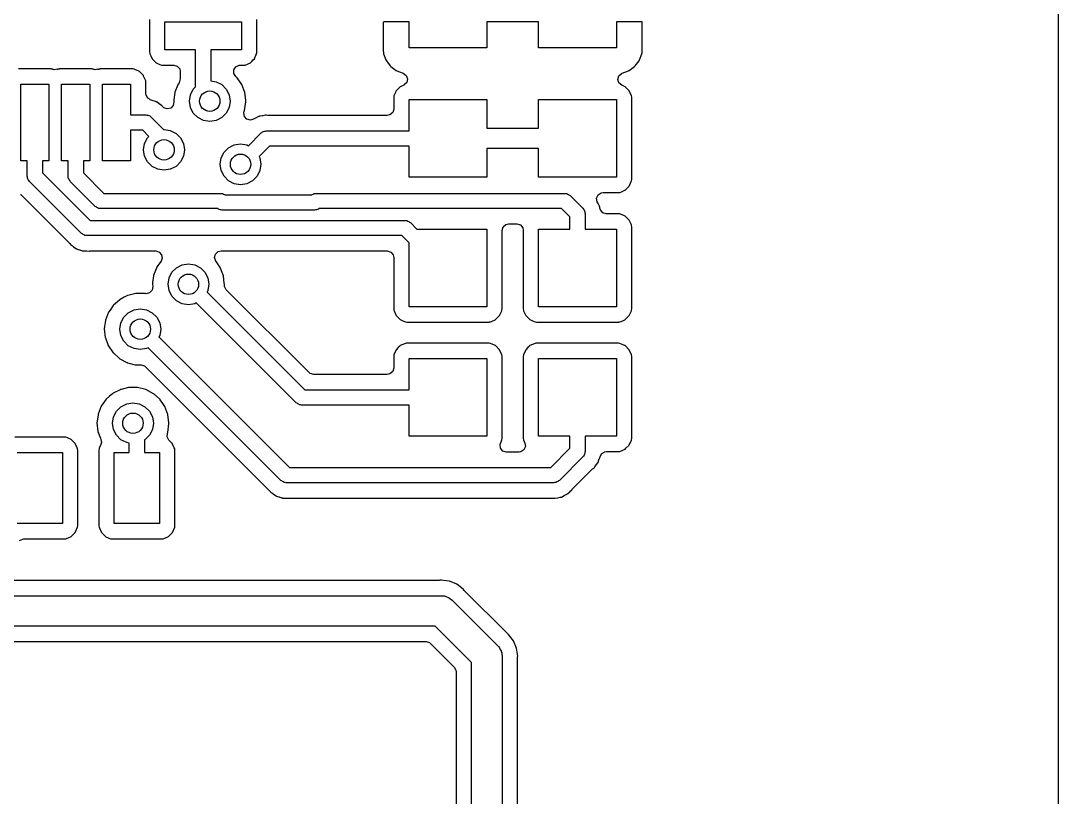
# Model space of a CAD drawing. Extents: x 1.61 to 3.5, y 0.06 to 3.74.
# Drawn here: x 2.7 to 3.501, y 2.011 to 2.611 of the extents above; entities that cross this region are included whole.
import ezdxf

# ---------------------------------------------------------------- set-up
doc = ezdxf.new("R2010")
doc.units = 0
doc.header["$MEASUREMENT"] = 0
doc.layers.add('BLACK', color=7, linetype='CONTINUOUS')

msp = doc.modelspace()

# ---------------------------------------------------------------- linework, layer by layer
at = {"layer": 'BLACK', "linetype": 'CONTINUOUS'}
for p, q in [((3.50096, 2.63702), (3.50096, 0.138572)), ((2.79985, 2.61176), (2.79985, 2.58659)), ((2.81168, 2.58835), (2.81168, 2.61)), ((2.81168, 2.61), (2.87074, 2.61)), ((2.87074, 2.61), (2.87074, 2.58835)), ((2.88257, 2.58659), (2.88257, 2.61176)), ((2.98071, 2.61), (2.98011, 2.60982)), ((3, 2.61), (2.98071, 2.61)), ((3, 2.59), (3, 2.61)), ((3.1, 2.61), (3.06, 2.61)), ((3.06, 2.61), (3.06, 2.59)), ((3.1, 2.59), (3.1, 2.61)), ((3.17947, 2.61), (3.16, 2.61)), ((3.16, 2.61), (3.16, 2.59)), ((3.17977, 2.60993), (3.17947, 2.61)), ((3.17982, 2.60989), (3.17977, 2.60993)), ((3.18, 2.60929), (3.17982, 2.60989)), ((2.98007, 2.60977), (2.98, 2.60947)), ((2.98, 2.60947), (2.98, 2.58824)), ((2.98011, 2.60982), (2.98007, 2.60977)), ((3.18, 2.58824), (3.18, 2.60929)), ((2.79985, 2.58659), (2.79997, 2.58556)), ((2.8353, 2.58835), (2.81168, 2.58835)), ((2.8353, 2.55981), (2.8353, 2.58835)), ((2.87074, 2.58835), (2.84711, 2.58835)), ((2.84711, 2.58835), (2.84711, 2.56439)), ((2.88245, 2.58558), (2.88257, 2.58659)), ((2.98, 2.58824), (2.98001, 2.58797)), ((2.98001, 2.58797), (2.98023, 2.58597)), ((2.98023, 2.58597), (2.98037, 2.58537)), ((3.06, 2.59), (3, 2.59)), ((3.16, 2.59), (3.1, 2.59)), ((3.17963, 2.58537), (3.17977, 2.58597)), ((3.17977, 2.58597), (3.17999, 2.58797)), ((3.17999, 2.58797), (3.18, 2.58824)), ((2.79997, 2.58556), (2.80012, 2.58522)), ((2.80012, 2.58522), (2.80012, 2.58522)), ((2.80012, 2.58522), (2.80073, 2.58386)), ((2.80073, 2.58386), (2.80176, 2.58153)), ((2.80176, 2.58153), (2.80209, 2.58121)), ((2.80209, 2.58121), (2.80209, 2.58121)), ((2.80209, 2.58121), (2.80267, 2.58063)), ((2.80267, 2.58063), (2.80488, 2.57842)), ((2.80488, 2.57842), (2.8053, 2.57823)), ((2.8053, 2.57823), (2.8053, 2.57823)), ((2.8053, 2.57823), (2.80764, 2.5772)), ((2.87353, 2.57664), (2.87755, 2.57843)), ((2.87755, 2.57843), (2.87836, 2.57924)), ((2.87836, 2.57924), (2.87971, 2.58059)), ((2.87971, 2.58059), (2.88067, 2.58155)), ((2.88067, 2.58155), (2.88096, 2.58222)), ((2.88096, 2.58222), (2.88189, 2.58431)), ((2.88189, 2.58431), (2.88245, 2.58558)), ((2.98037, 2.58537), (2.98215, 2.58063)), ((2.98215, 2.58063), (2.98249, 2.58001)), ((2.98249, 2.58001), (2.9855, 2.576)), ((3.1745, 2.576), (3.17751, 2.58001)), ((3.17751, 2.58001), (3.17785, 2.58063)), ((3.17785, 2.58063), (3.17963, 2.58537)), ((2.72387, 2.57361), (2.6987, 2.57361)), ((2.72446, 2.57354), (2.72387, 2.57361)), ((2.72451, 2.57353), (2.72446, 2.57354)), ((2.72488, 2.57349), (2.72451, 2.57353)), ((2.72522, 2.57334), (2.72488, 2.57349)), ((2.72558, 2.57324), (2.72522, 2.57334)), ((2.72559, 2.57326), (2.72558, 2.57324)), ((2.72627, 2.57306), (2.72559, 2.57326)), ((2.72844, 2.57335), (2.72627, 2.57306)), ((2.72847, 2.57323), (2.72844, 2.57335)), ((2.72883, 2.57333), (2.72847, 2.57323)), ((2.72917, 2.57348), (2.72883, 2.57333)), ((2.72954, 2.57353), (2.72917, 2.57348)), ((2.73005, 2.57359), (2.72954, 2.57353)), ((2.72954, 2.57353), (2.72954, 2.57353)), ((2.7302, 2.57361), (2.73005, 2.57359)), ((2.73005, 2.57359), (2.73005, 2.57359)), ((2.75537, 2.57361), (2.7302, 2.57361)), ((2.75596, 2.57354), (2.75537, 2.57361)), ((2.75601, 2.57353), (2.75596, 2.57354)), ((2.75638, 2.57349), (2.75601, 2.57353)), ((2.75672, 2.57334), (2.75638, 2.57349)), ((2.75708, 2.57324), (2.75672, 2.57334)), ((2.75709, 2.57326), (2.75708, 2.57324)), ((2.75777, 2.57306), (2.75709, 2.57326)), ((2.75993, 2.57335), (2.75777, 2.57306)), ((2.75996, 2.57323), (2.75993, 2.57335)), ((2.76032, 2.57333), (2.75996, 2.57323)), ((2.76066, 2.57348), (2.76032, 2.57333)), ((2.76103, 2.57353), (2.76066, 2.57348)), ((2.76155, 2.57359), (2.76103, 2.57353)), ((2.76103, 2.57353), (2.76103, 2.57353)), ((2.7617, 2.57361), (2.76155, 2.57359)), ((2.76155, 2.57359), (2.76155, 2.57359)), ((2.78686, 2.57361), (2.7617, 2.57361)), ((2.78788, 2.57349), (2.78686, 2.57361)), ((2.78838, 2.57327), (2.78788, 2.57349)), ((2.79149, 2.57189), (2.78838, 2.57327)), ((2.79191, 2.57171), (2.79149, 2.57189)), ((2.79149, 2.57189), (2.79149, 2.57189)), ((2.79503, 2.56859), (2.79191, 2.57171)), ((2.80764, 2.5772), (2.80891, 2.57664)), ((2.80891, 2.57664), (2.80992, 2.57652)), ((2.80992, 2.57652), (2.81851, 2.57652)), ((2.81851, 2.57652), (2.82119, 2.57573)), ((2.82119, 2.57573), (2.82302, 2.57362)), ((2.82302, 2.57362), (2.82347, 2.57156)), ((2.82347, 2.57156), (2.82347, 2.56588)), ((2.86483, 2.57023), (2.86486, 2.57302)), ((2.86631, 2.56786), (2.86483, 2.57023)), ((2.86486, 2.57302), (2.86641, 2.57535)), ((2.86641, 2.57535), (2.86897, 2.57648)), ((2.86897, 2.57648), (2.8696, 2.57652)), ((2.8696, 2.57652), (2.87249, 2.57652)), ((2.87249, 2.57652), (2.87264, 2.57654)), ((2.87264, 2.57654), (2.87293, 2.57657)), ((2.87264, 2.57654), (2.87264, 2.57654)), ((2.87293, 2.57657), (2.87353, 2.57664)), ((2.9855, 2.576), (2.986, 2.5755)), ((2.986, 2.5755), (2.99001, 2.57249)), ((2.99001, 2.57249), (2.99063, 2.57215)), ((2.99063, 2.57215), (2.9956, 2.57029)), ((2.9956, 2.57029), (2.99783, 2.56861)), ((3.16194, 2.56828), (3.16403, 2.57013)), ((3.16403, 2.57013), (3.1644, 2.57029)), ((3.1644, 2.57029), (3.16937, 2.57215)), ((3.16937, 2.57215), (3.16999, 2.57249)), ((3.16999, 2.57249), (3.174, 2.5755)), ((3.174, 2.5755), (3.1745, 2.576)), ((2.79521, 2.56817), (2.79503, 2.56859)), ((2.79636, 2.56558), (2.79521, 2.56817)), ((2.79681, 2.56456), (2.79636, 2.56558)), ((2.79694, 2.56353), (2.79681, 2.56456)), ((2.79694, 2.55455), (2.79694, 2.56353)), ((2.82178, 2.5619), (2.82167, 2.56162)), ((2.82257, 2.56303), (2.82178, 2.5619)), ((2.82347, 2.56588), (2.82257, 2.56303)), ((2.84711, 2.56439), (2.85113, 2.56375)), ((2.85113, 2.56375), (2.85552, 2.56151)), ((2.8671, 2.56714), (2.86631, 2.56786)), ((2.86727, 2.5669), (2.8671, 2.56714)), ((2.86797, 2.56588), (2.86727, 2.5669)), ((2.86727, 2.5669), (2.86727, 2.5669)), ((2.87088, 2.56164), (2.86797, 2.56588)), ((2.9982, 2.56326), (2.99622, 2.56129)), ((2.99783, 2.56861), (2.9988, 2.56599)), ((2.9988, 2.56599), (2.9982, 2.56326)), ((3.16118, 2.56558), (3.16194, 2.56828)), ((3.162, 2.56291), (3.16118, 2.56558)), ((3.16414, 2.56111), (3.162, 2.56291)), ((2.70046, 2.50272), (2.70046, 2.56178)), ((2.70046, 2.56178), (2.72211, 2.56178)), ((2.72211, 2.56178), (2.72211, 2.50272)), ((2.73196, 2.50272), (2.73196, 2.56178)), ((2.73196, 2.56178), (2.75361, 2.56178)), ((2.75361, 2.56178), (2.75361, 2.50272)), ((2.76345, 2.50272), (2.76345, 2.56178)), ((2.76345, 2.56178), (2.78511, 2.56178)), ((2.78511, 2.56178), (2.78511, 2.53815)), ((2.79708, 2.55338), (2.79694, 2.55455)), ((2.81932, 2.55538), (2.81859, 2.54988)), ((2.81935, 2.55568), (2.81932, 2.55538)), ((2.81932, 2.55538), (2.81932, 2.55538)), ((2.82154, 2.56129), (2.81935, 2.55568)), ((2.82167, 2.56162), (2.82154, 2.56129)), ((2.82167, 2.56162), (2.82167, 2.56162)), ((2.83129, 2.55364), (2.83352, 2.55803)), ((2.83352, 2.55803), (2.8353, 2.55981)), ((2.85552, 2.56151), (2.859, 2.55803)), ((2.859, 2.55803), (2.86124, 2.55364)), ((2.87324, 2.5554), (2.87088, 2.56164)), ((2.8737, 2.55161), (2.87324, 2.5554)), ((2.98945, 2.5554), (2.98829, 2.55277)), ((2.98988, 2.55638), (2.98945, 2.5554)), ((2.99007, 2.5568), (2.98988, 2.55638)), ((2.98988, 2.55638), (2.98988, 2.55638)), ((2.99318, 2.55992), (2.99007, 2.5568)), ((2.99587, 2.56111), (2.99318, 2.55992)), ((2.99622, 2.56129), (2.99587, 2.56111)), ((3.16638, 2.56012), (3.16414, 2.56111)), ((3.1668, 2.55993), (3.16638, 2.56012)), ((3.16638, 2.56012), (3.16638, 2.56012)), ((3.16992, 2.55682), (3.1668, 2.55993)), ((3.17171, 2.55279), (3.16992, 2.55682)), ((2.79848, 2.55096), (2.79708, 2.55338)), ((2.80033, 2.55001), (2.79848, 2.55096)), ((2.80028, 2.54987), (2.80033, 2.55001)), ((2.80246, 2.5491), (2.80028, 2.54987)), ((2.80261, 2.54905), (2.80246, 2.5491)), ((2.80349, 2.54877), (2.80261, 2.54905)), ((2.80445, 2.54847), (2.80349, 2.54877)), ((2.80481, 2.54836), (2.80445, 2.54847)), ((2.80445, 2.54847), (2.80445, 2.54847)), ((2.80504, 2.54819), (2.80481, 2.54836)), ((2.80531, 2.5481), (2.80504, 2.54819)), ((2.80561, 2.54788), (2.80531, 2.5481)), ((2.80717, 2.54673), (2.80561, 2.54788)), ((2.80561, 2.54788), (2.80561, 2.54788)), ((2.8073, 2.54664), (2.80717, 2.54673)), ((2.80889, 2.54553), (2.8073, 2.54664)), ((2.81857, 2.54824), (2.81809, 2.54549)), ((2.81859, 2.54988), (2.81848, 2.54906)), ((2.81848, 2.54906), (2.81857, 2.54824)), ((2.83052, 2.54877), (2.83129, 2.55364)), ((2.83129, 2.54391), (2.83052, 2.54877)), ((2.86124, 2.55364), (2.86201, 2.54877)), ((2.86201, 2.54877), (2.86124, 2.54391)), ((2.8731, 2.54158), (2.87404, 2.54819)), ((2.87397, 2.54936), (2.8737, 2.55161)), ((2.87404, 2.54877), (2.87397, 2.54936)), ((2.87404, 2.54819), (2.87404, 2.54877)), ((2.98829, 2.55277), (2.98817, 2.55176)), ((2.98817, 2.55176), (2.98817, 2.5427)), ((3, 2.52591), (3, 2.55)), ((3, 2.55), (3.06, 2.55)), ((3.06, 2.55), (3.06, 2.52787)), ((3.1, 2.52787), (3.1, 2.55)), ((3.1, 2.55), (3.16, 2.55)), ((3.16, 2.55), (3.16, 2.49)), ((3.17183, 2.55176), (3.17171, 2.55279)), ((3.17183, 2.48824), (3.17183, 2.55176)), ((2.78511, 2.53815), (2.79692, 2.53815)), ((2.79692, 2.53815), (2.79767, 2.53795)), ((2.79767, 2.53795), (2.79845, 2.53795)), ((2.79845, 2.53795), (2.79912, 2.53756)), ((2.8092, 2.54532), (2.80889, 2.54553)), ((2.80889, 2.54553), (2.80889, 2.54553)), ((2.80943, 2.54503), (2.8092, 2.54532)), ((2.80975, 2.54462), (2.80943, 2.54503)), ((2.80943, 2.54503), (2.80943, 2.54503)), ((2.81083, 2.54361), (2.80975, 2.54462)), ((2.81348, 2.54274), (2.81083, 2.54361)), ((2.81619, 2.54343), (2.81348, 2.54274)), ((2.81809, 2.54549), (2.81619, 2.54343)), ((2.83352, 2.53952), (2.83129, 2.54391)), ((2.83701, 2.53603), (2.83352, 2.53952)), ((2.859, 2.53952), (2.85552, 2.53603)), ((2.86124, 2.54391), (2.859, 2.53952)), ((2.87251, 2.53966), (2.87284, 2.54093)), ((2.87298, 2.53691), (2.87251, 2.53966)), ((2.87284, 2.54093), (2.87299, 2.5413)), ((2.87299, 2.5413), (2.8731, 2.54158)), ((2.87299, 2.5413), (2.87299, 2.5413)), ((2.88907, 2.53786), (2.88716, 2.53751)), ((2.88944, 2.53793), (2.88907, 2.53786)), ((2.88907, 2.53786), (2.88907, 2.53786)), ((2.8898, 2.53788), (2.88944, 2.53793)), ((2.89076, 2.53777), (2.8898, 2.53788)), ((2.98527, 2.53818), (2.98321, 2.53774)), ((2.98738, 2.54001), (2.98527, 2.53818)), ((2.98817, 2.5427), (2.98738, 2.54001)), ((2.79912, 2.53756), (2.79987, 2.53736)), ((2.79987, 2.53736), (2.80042, 2.53681)), ((2.80042, 2.53681), (2.80109, 2.53642)), ((2.80109, 2.53642), (2.81066, 2.52686)), ((2.8414, 2.5338), (2.83701, 2.53603)), ((2.84626, 2.53302), (2.8414, 2.5338)), ((2.85113, 2.5338), (2.84626, 2.53302)), ((2.85552, 2.53603), (2.85113, 2.5338)), ((2.87487, 2.53484), (2.87298, 2.53691)), ((2.87757, 2.53412), (2.87487, 2.53484)), ((2.8799, 2.53487), (2.87757, 2.53412)), ((2.87992, 2.53483), (2.8799, 2.53487)), ((2.88107, 2.53539), (2.87992, 2.53483)), ((2.882, 2.53584), (2.88107, 2.53539)), ((2.88214, 2.5359), (2.882, 2.53584)), ((2.88386, 2.5368), (2.88214, 2.5359)), ((2.88419, 2.53697), (2.88386, 2.5368)), ((2.88447, 2.53702), (2.88419, 2.53697)), ((2.88473, 2.53714), (2.88447, 2.53702)), ((2.88509, 2.5372), (2.88473, 2.53714)), ((2.88701, 2.53749), (2.88509, 2.5372)), ((2.88509, 2.5372), (2.88509, 2.5372)), ((2.88716, 2.53751), (2.88701, 2.53749)), ((2.89135, 2.53774), (2.89076, 2.53777)), ((2.98321, 2.53774), (2.89135, 2.53774)), ((2.79447, 2.52634), (2.78511, 2.52634)), ((2.78511, 2.52634), (2.78511, 2.50272)), ((2.7993, 2.52151), (2.79447, 2.52634)), ((2.81066, 2.52686), (2.81094, 2.5269)), ((2.81094, 2.5269), (2.81581, 2.52613)), ((2.81581, 2.52613), (2.8202, 2.5239)), ((2.8202, 2.5239), (2.82368, 2.52041)), ((2.87603, 2.51438), (2.88582, 2.52418)), ((2.88582, 2.52418), (2.8865, 2.52456)), ((2.8865, 2.52456), (2.88705, 2.52511)), ((2.88705, 2.52511), (2.8878, 2.52532)), ((2.8878, 2.52532), (2.88847, 2.5257)), ((2.88847, 2.5257), (2.88925, 2.5257)), ((2.88925, 2.5257), (2.89, 2.52591)), ((2.89, 2.52591), (3, 2.52591)), ((3.06, 2.52787), (3.1, 2.52787)), ((2.7952, 2.51116), (2.79597, 2.51602)), ((2.79597, 2.51602), (2.7982, 2.52041)), ((2.7982, 2.52041), (2.7993, 2.52151)), ((2.82368, 2.52041), (2.82592, 2.51602)), ((2.82592, 2.51602), (2.82669, 2.51116)), ((2.86074, 2.51274), (2.86513, 2.51498)), ((2.86513, 2.51498), (2.87, 2.51575)), ((2.87, 2.51575), (2.87487, 2.51498)), ((2.87487, 2.51498), (2.87603, 2.51438)), ((2.89245, 2.51409), (2.88438, 2.50603)), ((3, 2.51409), (2.89245, 2.51409)), ((3, 2.49), (3, 2.51409)), ((2.79597, 2.50629), (2.7952, 2.51116)), ((2.7982, 2.5019), (2.79597, 2.50629)), ((2.82592, 2.50629), (2.82368, 2.5019)), ((2.82669, 2.51116), (2.82592, 2.50629)), ((2.85502, 2.50487), (2.85726, 2.50926)), ((2.85726, 2.50926), (2.86074, 2.51274)), ((2.88438, 2.50603), (2.88498, 2.50487)), ((3.1, 2.51213), (3.06, 2.51213)), ((3.06, 2.51213), (3.06, 2.49)), ((3.1, 2.49), (3.1, 2.51213)), ((2.70538, 2.50272), (2.70046, 2.50272)), ((2.70538, 2.49091), (2.70538, 2.50272)), ((2.72211, 2.50272), (2.71719, 2.50272)), ((2.71719, 2.50272), (2.71719, 2.49336)), ((2.73688, 2.50272), (2.73196, 2.50272)), ((2.73688, 2.49091), (2.73688, 2.50272)), ((2.75361, 2.50272), (2.74869, 2.50272)), ((2.74869, 2.50272), (2.74869, 2.49336)), ((2.78511, 2.50272), (2.76345, 2.50272)), ((2.80169, 2.49841), (2.7982, 2.5019)), ((2.80608, 2.49618), (2.80169, 2.49841)), ((2.8202, 2.49841), (2.81581, 2.49618)), ((2.82368, 2.5019), (2.8202, 2.49841)), ((2.85425, 2.5), (2.85502, 2.50487)), ((2.85502, 2.49513), (2.85425, 2.5)), ((2.88498, 2.50487), (2.88575, 2.5)), ((2.88575, 2.5), (2.88498, 2.49513)), ((2.70558, 2.49016), (2.70538, 2.49091)), ((2.70558, 2.48938), (2.70558, 2.49016)), ((2.71719, 2.49336), (2.75386, 2.45669)), ((2.73708, 2.49016), (2.73688, 2.49091)), ((2.73708, 2.48938), (2.73708, 2.49016)), ((2.74869, 2.49336), (2.76448, 2.47757)), ((2.81094, 2.49541), (2.80608, 2.49618)), ((2.81581, 2.49618), (2.81094, 2.49541)), ((2.85726, 2.49074), (2.85502, 2.49513)), ((2.86074, 2.48726), (2.85726, 2.49074)), ((2.88274, 2.49074), (2.87926, 2.48726)), ((2.88498, 2.49513), (2.88274, 2.49074)), ((3.06, 2.49), (3, 2.49)), ((3.16, 2.49), (3.1, 2.49)), ((2.70597, 2.48871), (2.70558, 2.48938)), ((2.70617, 2.48796), (2.70597, 2.48871)), ((2.70672, 2.48741), (2.70617, 2.48796)), ((2.70711, 2.48673), (2.70672, 2.48741)), ((2.74723, 2.44661), (2.70711, 2.48673)), ((2.73747, 2.48871), (2.73708, 2.48938)), ((2.73767, 2.48796), (2.73747, 2.48871)), ((2.73822, 2.48741), (2.73767, 2.48796)), ((2.73861, 2.48673), (2.73822, 2.48741)), ((2.75785, 2.46749), (2.73861, 2.48673)), ((2.86513, 2.48502), (2.86074, 2.48726)), ((2.87, 2.48425), (2.86513, 2.48502)), ((2.87487, 2.48502), (2.87, 2.48425)), ((2.87926, 2.48726), (2.87487, 2.48502)), ((3.16682, 2.48008), (3.16993, 2.4832)), ((3.16993, 2.4832), (3.1709, 2.48539)), ((3.1709, 2.48539), (3.17146, 2.48667)), ((3.17146, 2.48667), (3.17171, 2.48723)), ((3.17171, 2.48723), (3.17183, 2.48824)), ((2.70032, 2.47677), (2.70057, 2.47655)), ((2.70057, 2.47655), (2.73792, 2.4392)), ((2.76448, 2.47757), (2.85464, 2.47757)), ((2.85464, 2.47757), (2.85539, 2.47737)), ((2.85539, 2.47737), (2.85616, 2.47737)), ((2.85616, 2.47737), (2.85684, 2.47698)), ((2.85684, 2.47698), (2.85759, 2.47678)), ((2.85759, 2.47678), (2.85799, 2.47638)), ((2.85799, 2.47638), (2.92498, 2.47638)), ((2.92498, 2.47638), (2.92538, 2.47678)), ((2.92538, 2.47678), (2.92614, 2.47698)), ((2.92614, 2.47698), (2.92681, 2.47737)), ((2.92681, 2.47737), (2.92759, 2.47737)), ((2.92759, 2.47737), (2.92834, 2.47757)), ((2.92834, 2.47757), (3.12015, 2.47757)), ((3.12015, 2.47757), (3.1209, 2.47737)), ((3.1209, 2.47737), (3.12168, 2.47737)), ((3.12168, 2.47737), (3.12235, 2.47698)), ((3.12235, 2.47698), (3.1231, 2.47678)), ((3.1231, 2.47678), (3.12365, 2.47623)), ((3.12365, 2.47623), (3.12432, 2.47584)), ((3.12432, 2.47584), (3.13418, 2.46599)), ((3.14478, 2.47382), (3.1459, 2.47638)), ((3.14523, 2.47106), (3.14478, 2.47382)), ((3.1459, 2.47638), (3.14822, 2.47794)), ((3.14822, 2.47794), (3.14971, 2.47817)), ((3.14971, 2.47817), (3.16176, 2.47817)), ((3.16176, 2.47817), (3.1619, 2.47819)), ((3.1619, 2.47819), (3.16219, 2.47822)), ((3.1619, 2.47819), (3.1619, 2.47819)), ((3.16219, 2.47822), (3.16279, 2.47829)), ((3.16279, 2.47829), (3.1634, 2.47856)), ((3.1634, 2.47856), (3.1664, 2.4799)), ((3.1664, 2.4799), (3.16682, 2.48008)), ((2.75853, 2.4671), (2.75785, 2.46749)), ((2.75908, 2.46655), (2.75853, 2.4671)), ((2.75983, 2.46635), (2.75908, 2.46655)), ((2.7605, 2.46596), (2.75983, 2.46635)), ((2.76128, 2.46596), (2.7605, 2.46596)), ((2.76203, 2.46576), (2.76128, 2.46596)), ((2.85247, 2.46576), (2.76203, 2.46576)), ((2.85287, 2.46536), (2.85247, 2.46576)), ((2.9305, 2.46576), (2.9301, 2.46536)), ((3.1177, 2.46576), (2.9305, 2.46576)), ((3.12409, 2.45936), (3.1177, 2.46576)), ((3.13418, 2.46599), (3.13456, 2.46531)), ((3.14584, 2.46981), (3.14523, 2.47106)), ((3.1459, 2.46967), (3.14584, 2.46981)), ((3.14697, 2.46762), (3.1459, 2.46967)), ((3.14702, 2.46734), (3.14697, 2.46762)), ((3.14714, 2.46709), (3.14702, 2.46734)), ((3.1472, 2.46672), (3.14714, 2.46709)), ((3.1473, 2.46605), (3.1472, 2.46672)), ((3.1472, 2.46672), (3.1472, 2.46672)), ((3.14769, 2.46473), (3.1473, 2.46605)), ((2.85362, 2.46516), (2.85287, 2.46536)), ((2.8543, 2.46477), (2.85362, 2.46516)), ((2.85508, 2.46477), (2.8543, 2.46477)), ((2.85583, 2.46457), (2.85508, 2.46477)), ((2.92715, 2.46457), (2.85583, 2.46457)), ((2.9279, 2.46477), (2.92715, 2.46457)), ((2.92867, 2.46477), (2.9279, 2.46477)), ((2.92935, 2.46516), (2.92867, 2.46477)), ((2.9301, 2.46536), (2.92935, 2.46516)), ((3.12409, 2.45), (3.12409, 2.45936)), ((3.13456, 2.46531), (3.13511, 2.46476)), ((3.13511, 2.46476), (3.13532, 2.46401)), ((3.13532, 2.46401), (3.1357, 2.46334)), ((3.1357, 2.46334), (3.1357, 2.46256)), ((3.1357, 2.46256), (3.13591, 2.46181)), ((3.13591, 2.46181), (3.13591, 2.45)), ((3.14952, 2.46262), (3.14769, 2.46473)), ((3.1522, 2.46183), (3.14952, 2.46262)), ((3.16176, 2.46183), (3.1522, 2.46183)), ((3.16277, 2.46171), (3.16176, 2.46183)), ((3.16311, 2.46156), (3.16277, 2.46171)), ((3.16638, 2.46012), (3.16311, 2.46156)), ((3.16311, 2.46156), (3.16311, 2.46156)), ((3.1668, 2.45993), (3.16638, 2.46012)), ((3.16638, 2.46012), (3.16638, 2.46012)), ((3.16992, 2.45682), (3.1668, 2.45993)), ((2.75386, 2.45669), (2.99683, 2.45669)), ((2.99683, 2.45669), (2.99758, 2.45649)), ((2.99758, 2.45649), (2.99836, 2.45649)), ((2.99836, 2.45649), (2.99903, 2.4561)), ((2.99903, 2.4561), (2.99978, 2.4559)), ((2.99978, 2.4559), (3.00033, 2.45535)), ((3.00033, 2.45535), (3.00101, 2.45496)), ((3.00101, 2.45496), (3.00597, 2.45)), ((3.00597, 2.45), (3.06, 2.45)), ((3.06, 2.45), (3.06, 2.39)), ((3.07183, 2.44897), (3.07262, 2.45165)), ((3.07262, 2.45165), (3.07473, 2.45348)), ((3.07473, 2.45348), (3.07679, 2.45393)), ((3.07679, 2.45393), (3.08321, 2.45393)), ((3.08321, 2.45393), (3.08589, 2.45314)), ((3.08589, 2.45314), (3.08772, 2.45103)), ((3.08772, 2.45103), (3.08817, 2.44897)), ((3.1, 2.39), (3.1, 2.45)), ((3.1, 2.45), (3.12409, 2.45)), ((3.13591, 2.45), (3.16, 2.45)), ((3.16, 2.45), (3.16, 2.39)), ((3.1701, 2.4564), (3.16992, 2.45682)), ((3.17155, 2.45314), (3.1701, 2.4564)), ((3.17171, 2.45279), (3.17155, 2.45314)), ((3.17183, 2.45176), (3.17171, 2.45279)), ((3.17183, 2.38824), (3.17183, 2.45176)), ((2.74791, 2.44622), (2.74723, 2.44661)), ((2.74846, 2.44567), (2.74791, 2.44622)), ((2.74921, 2.44547), (2.74846, 2.44567)), ((2.74988, 2.44508), (2.74921, 2.44547)), ((2.75066, 2.44508), (2.74988, 2.44508)), ((2.75141, 2.44488), (2.75066, 2.44508)), ((2.99439, 2.44488), (2.75141, 2.44488)), ((3, 2.43927), (2.99439, 2.44488)), ((3.07183, 2.38824), (3.07183, 2.44897)), ((3.08817, 2.44897), (3.08817, 2.38824)), ((2.73792, 2.4392), (2.7383, 2.43876)), ((2.7383, 2.43876), (2.7389, 2.438)), ((2.7389, 2.438), (2.7389, 2.438)), ((2.7389, 2.438), (2.73913, 2.43771)), ((2.73913, 2.43771), (2.73944, 2.4375)), ((2.73944, 2.4375), (2.73944, 2.4375)), ((2.73944, 2.4375), (2.74103, 2.4364)), ((2.74103, 2.4364), (2.74116, 2.43631)), ((2.74116, 2.43631), (2.74302, 2.43494)), ((2.74302, 2.43494), (2.74329, 2.43484)), ((2.74329, 2.43484), (2.74352, 2.43468)), ((2.74352, 2.43468), (2.74387, 2.43457)), ((2.74387, 2.43457), (2.74387, 2.43457)), ((2.74387, 2.43457), (2.74474, 2.43429)), ((2.74474, 2.43429), (2.74572, 2.43398)), ((2.74572, 2.43398), (2.74587, 2.43393)), ((2.74587, 2.43393), (2.7477, 2.43329)), ((3, 2.39), (3, 2.43927)), ((2.7477, 2.43329), (2.7477, 2.43329)), ((2.7477, 2.43329), (2.74805, 2.43317)), ((2.74805, 2.43317), (2.74833, 2.43316)), ((2.74833, 2.43316), (2.74833, 2.43316)), ((2.74833, 2.43316), (2.7486, 2.43307)), ((2.7486, 2.43307), (2.74886, 2.43305)), ((2.74886, 2.43305), (2.75094, 2.43305)), ((2.75094, 2.43305), (2.75113, 2.43305)), ((2.75113, 2.43305), (2.75338, 2.43296)), ((2.75338, 2.43296), (2.75366, 2.43303)), ((2.75366, 2.43303), (2.75398, 2.43305)), ((2.75398, 2.43305), (2.8046, 2.43305)), ((2.8046, 2.43305), (2.80728, 2.43226)), ((2.80728, 2.43226), (2.80911, 2.43015)), ((2.80951, 2.42738), (2.80866, 2.42524)), ((2.80911, 2.43015), (2.80951, 2.42738)), ((2.85001, 2.42794), (2.85071, 2.43064)), ((2.85088, 2.42528), (2.85001, 2.42794)), ((2.85071, 2.43064), (2.85277, 2.43254)), ((2.85277, 2.43254), (2.85497, 2.43305)), ((2.85497, 2.43305), (2.98321, 2.43305)), ((2.98321, 2.43305), (2.98589, 2.43226)), ((2.98589, 2.43226), (2.98772, 2.43015)), ((2.98772, 2.43015), (2.98817, 2.42809)), ((2.98817, 2.42809), (2.98817, 2.38824)), ((2.80528, 2.42044), (2.80286, 2.41422)), ((2.80545, 2.42068), (2.80528, 2.42044)), ((2.80866, 2.42524), (2.80545, 2.42068)), ((2.80545, 2.42068), (2.80545, 2.42068)), ((2.81702, 2.41657), (2.82051, 2.42005)), ((2.82051, 2.42005), (2.8249, 2.42229)), ((2.8249, 2.42229), (2.82977, 2.42306)), ((2.82977, 2.42306), (2.83463, 2.42229)), ((2.83463, 2.42229), (2.83902, 2.42005)), ((2.83902, 2.42005), (2.84251, 2.41657)), ((2.85183, 2.4239), (2.85088, 2.42528)), ((2.85438, 2.42018), (2.85183, 2.4239)), ((2.85674, 2.41394), (2.85438, 2.42018)), ((2.80282, 2.41392), (2.80212, 2.40864)), ((2.80286, 2.41422), (2.80282, 2.41392)), ((2.80282, 2.41392), (2.80282, 2.41392)), ((2.81402, 2.40731), (2.81479, 2.41218)), ((2.81479, 2.41218), (2.81702, 2.41657)), ((2.84251, 2.41657), (2.84474, 2.41218)), ((2.84474, 2.41218), (2.84551, 2.40731)), ((2.8571, 2.41097), (2.85674, 2.41394)), ((2.85748, 2.4079), (2.8571, 2.41097)), ((2.80172, 2.40282), (2.79982, 2.40077)), ((2.80221, 2.40558), (2.80172, 2.40282)), ((2.80212, 2.40864), (2.80199, 2.4076)), ((2.80199, 2.4076), (2.80221, 2.40558)), ((2.81479, 2.40244), (2.81402, 2.40731)), ((2.81702, 2.39805), (2.81479, 2.40244)), ((2.84474, 2.40244), (2.84415, 2.40128)), ((2.84551, 2.40731), (2.84474, 2.40244)), ((2.85755, 2.40731), (2.85748, 2.4079)), ((2.85754, 2.40715), (2.85755, 2.40731)), ((2.85754, 2.40673), (2.85754, 2.40715)), ((2.85754, 2.40715), (2.85754, 2.40715)), ((2.85757, 2.40673), (2.85754, 2.40673)), ((2.85765, 2.40562), (2.85757, 2.40673)), ((2.85899, 2.40316), (2.85765, 2.40562)), ((2.92297, 2.33919), (2.85899, 2.40316)), ((2.77492, 2.39378), (2.772, 2.39124)), ((2.77681, 2.39543), (2.77492, 2.39378)), ((2.77703, 2.39563), (2.77681, 2.39543)), ((2.77681, 2.39543), (2.77681, 2.39543)), ((2.78018, 2.39725), (2.77703, 2.39563)), ((2.7827, 2.39855), (2.78018, 2.39725)), ((2.78297, 2.39869), (2.7827, 2.39855)), ((2.7827, 2.39855), (2.7827, 2.39855)), ((2.78413, 2.39897), (2.78297, 2.39869)), ((2.78917, 2.40018), (2.78413, 2.39897)), ((2.78946, 2.40025), (2.78917, 2.40018)), ((2.78917, 2.40018), (2.78917, 2.40018)), ((2.79284, 2.40023), (2.78946, 2.40025)), ((2.79583, 2.40021), (2.79284, 2.40023)), ((2.79613, 2.40021), (2.79583, 2.40021)), ((2.79583, 2.40021), (2.79583, 2.40021)), ((2.79642, 2.40014), (2.79613, 2.40021)), ((2.79666, 2.40011), (2.79642, 2.40014)), ((2.79712, 2.40007), (2.79666, 2.40011)), ((2.79982, 2.40077), (2.79712, 2.40007)), ((2.82051, 2.39457), (2.81702, 2.39805)), ((2.8249, 2.39233), (2.82051, 2.39457)), ((2.84415, 2.40128), (2.91952, 2.32591)), ((2.76817, 2.38578), (2.76574, 2.37956)), ((2.76927, 2.38735), (2.76817, 2.38578)), ((2.77176, 2.39089), (2.76927, 2.38735)), ((2.772, 2.39124), (2.77176, 2.39089)), ((2.78339, 2.38539), (2.78778, 2.38763)), ((2.78778, 2.38763), (2.79265, 2.3884)), ((2.79265, 2.3884), (2.79752, 2.38763)), ((2.79752, 2.38763), (2.80191, 2.38539)), ((2.82977, 2.39156), (2.8249, 2.39233)), ((2.83463, 2.39233), (2.82977, 2.39156)), ((2.8358, 2.39293), (2.83463, 2.39233)), ((2.9129, 2.31582), (2.8358, 2.39293)), ((2.98817, 2.38824), (2.98829, 2.38721)), ((2.98829, 2.38721), (2.98844, 2.38687)), ((2.98844, 2.38687), (2.98844, 2.38687)), ((2.98844, 2.38687), (2.98989, 2.38362)), ((3.06, 2.39), (3, 2.39)), ((3.07019, 2.38378), (3.07156, 2.38689)), ((3.07156, 2.38689), (3.07171, 2.38723)), ((3.07171, 2.38723), (3.07183, 2.38824)), ((3.08817, 2.38824), (3.08829, 2.38721)), ((3.08829, 2.38721), (3.08844, 2.38687)), ((3.08844, 2.38687), (3.08844, 2.38687)), ((3.08844, 2.38687), (3.08989, 2.38362)), ((3.16, 2.39), (3.1, 2.39)), ((3.17019, 2.38378), (3.17156, 2.38689)), ((3.17156, 2.38689), (3.17171, 2.38723)), ((3.17171, 2.38723), (3.17183, 2.38824)), ((2.7657, 2.37926), (2.76509, 2.37461)), ((2.76574, 2.37956), (2.7657, 2.37926)), ((2.7657, 2.37926), (2.7657, 2.37926)), ((2.77767, 2.37752), (2.77991, 2.38191)), ((2.77991, 2.38191), (2.78339, 2.38539)), ((2.80191, 2.38539), (2.80539, 2.38191)), ((2.80539, 2.38191), (2.80763, 2.37752)), ((2.98989, 2.38362), (2.99008, 2.38318)), ((2.99008, 2.38318), (2.9932, 2.38007)), ((2.9932, 2.38007), (2.99362, 2.37988)), ((2.99362, 2.37988), (2.99362, 2.37988)), ((2.99362, 2.37988), (2.99525, 2.37916)), ((2.99525, 2.37916), (2.99723, 2.37829)), ((2.99723, 2.37829), (2.99824, 2.37817)), ((2.99824, 2.37817), (3.06176, 2.37817)), ((3.06176, 2.37817), (3.0619, 2.37819)), ((3.0619, 2.37819), (3.06219, 2.37822)), ((3.0619, 2.37819), (3.0619, 2.37819)), ((3.06219, 2.37822), (3.06279, 2.37829)), ((3.06279, 2.37829), (3.06357, 2.37864)), ((3.06357, 2.37864), (3.0664, 2.3799)), ((3.0664, 2.3799), (3.06682, 2.38008)), ((3.06682, 2.38008), (3.06993, 2.3832)), ((3.06993, 2.3832), (3.07019, 2.38378)), ((3.08989, 2.38362), (3.09008, 2.38318)), ((3.09008, 2.38318), (3.0932, 2.38007)), ((3.0932, 2.38007), (3.09362, 2.37988)), ((3.09362, 2.37988), (3.09362, 2.37988)), ((3.09362, 2.37988), (3.09525, 2.37916)), ((3.09525, 2.37916), (3.09723, 2.37829)), ((3.09723, 2.37829), (3.09824, 2.37817)), ((3.09824, 2.37817), (3.16176, 2.37817)), ((3.16176, 2.37817), (3.1619, 2.37819)), ((3.1619, 2.37819), (3.16219, 2.37822)), ((3.1619, 2.37819), (3.1619, 2.37819)), ((3.16219, 2.37822), (3.16279, 2.37829)), ((3.16279, 2.37829), (3.16357, 2.37864)), ((3.16357, 2.37864), (3.1664, 2.3799)), ((3.1664, 2.3799), (3.16682, 2.38008)), ((3.16682, 2.38008), (3.16993, 2.3832)), ((3.16993, 2.3832), (3.17019, 2.38378)), ((2.76509, 2.37461), (2.76487, 2.37294)), ((2.76487, 2.37294), (2.7656, 2.36631)), ((2.7769, 2.37265), (2.77767, 2.37752)), ((2.77767, 2.36778), (2.7769, 2.37265)), ((2.80763, 2.37752), (2.8084, 2.37265)), ((2.8084, 2.37265), (2.80763, 2.36778)), ((2.7656, 2.36631), (2.76571, 2.36603)), ((2.76571, 2.36603), (2.76764, 2.36074)), ((2.77991, 2.36339), (2.77767, 2.36778)), ((2.78339, 2.35991), (2.77991, 2.36339)), ((2.80763, 2.36778), (2.80703, 2.36662)), ((2.80703, 2.36662), (2.90775, 2.26591)), ((2.99721, 2.36171), (2.99318, 2.35992)), ((2.99781, 2.36178), (2.99721, 2.36171)), ((2.9981, 2.36181), (2.99781, 2.36178)), ((2.99824, 2.36183), (2.9981, 2.36181)), ((2.9981, 2.36181), (2.9981, 2.36181)), ((3.06176, 2.36183), (2.99824, 2.36183)), ((3.06277, 2.36171), (3.06176, 2.36183)), ((3.06404, 2.36115), (3.06277, 2.36171)), ((3.09721, 2.36171), (3.09318, 2.35992)), ((3.09781, 2.36178), (3.09721, 2.36171)), ((3.0981, 2.36181), (3.09781, 2.36178)), ((3.09824, 2.36183), (3.0981, 2.36181)), ((3.0981, 2.36181), (3.0981, 2.36181)), ((3.16176, 2.36183), (3.09824, 2.36183)), ((3.16277, 2.36171), (3.16176, 2.36183)), ((3.16404, 2.36115), (3.16277, 2.36171)), ((2.76764, 2.36074), (2.7679, 2.36004)), ((2.7679, 2.36004), (2.77162, 2.3545)), ((2.77162, 2.3545), (2.77184, 2.3543)), ((2.77184, 2.3543), (2.77184, 2.3543)), ((2.77184, 2.3543), (2.77634, 2.35021)), ((2.78778, 2.35767), (2.78339, 2.35991)), ((2.79265, 2.3569), (2.78778, 2.35767)), ((2.79752, 2.35767), (2.79265, 2.3569)), ((2.79868, 2.35827), (2.79752, 2.35767)), ((2.90112, 2.25582), (2.79868, 2.35827)), ((2.99007, 2.3568), (2.98829, 2.35277)), ((2.99171, 2.35844), (2.99007, 2.3568)), ((2.99286, 2.35959), (2.99171, 2.35844)), ((2.99318, 2.35992), (2.99286, 2.35959)), ((2.99286, 2.35959), (2.99286, 2.35959)), ((3.06638, 2.36012), (3.06404, 2.36115)), ((3.0668, 2.35993), (3.06638, 2.36012)), ((3.06638, 2.36012), (3.06638, 2.36012)), ((3.06992, 2.35682), (3.0668, 2.35993)), ((3.07171, 2.35279), (3.06992, 2.35682)), ((3.09007, 2.3568), (3.08829, 2.35277)), ((3.09171, 2.35844), (3.09007, 2.3568)), ((3.09286, 2.35959), (3.09171, 2.35844)), ((3.09318, 2.35992), (3.09286, 2.35959)), ((3.09286, 2.35959), (3.09286, 2.35959)), ((3.16638, 2.36012), (3.16404, 2.36115)), ((3.1668, 2.35993), (3.16638, 2.36012)), ((3.16638, 2.36012), (3.16638, 2.36012)), ((3.16992, 2.35682), (3.1668, 2.35993)), ((3.17171, 2.35279), (3.16992, 2.35682)), ((2.77634, 2.35021), (2.77634, 2.35021)), ((2.77634, 2.35021), (2.77656, 2.35)), ((2.77656, 2.35), (2.77682, 2.34986)), ((2.77682, 2.34986), (2.77682, 2.34986)), ((2.77682, 2.34986), (2.78216, 2.34696)), ((2.78216, 2.34696), (2.78216, 2.34696)), ((2.78216, 2.34696), (2.78242, 2.34682)), ((2.78242, 2.34682), (2.78271, 2.34674)), ((2.78271, 2.34674), (2.78859, 2.3452)), ((2.98829, 2.35277), (2.98817, 2.35176)), ((2.98817, 2.35176), (2.98817, 2.3427)), ((3, 2.32591), (3, 2.35)), ((3, 2.35), (3.06, 2.35)), ((3.06, 2.35), (3.06, 2.29)), ((3.07183, 2.35176), (3.07171, 2.35279)), ((3.07183, 2.28824), (3.07183, 2.35176)), ((3.08829, 2.35277), (3.08817, 2.35176)), ((3.08817, 2.35176), (3.08817, 2.28824)), ((3.1, 2.29), (3.1, 2.35)), ((3.1, 2.35), (3.16, 2.35)), ((3.16, 2.35), (3.16, 2.29)), ((3.17183, 2.35176), (3.17171, 2.35279)), ((3.17183, 2.28824), (3.17183, 2.35176)), ((2.78859, 2.3452), (2.78859, 2.3452)), ((2.78859, 2.3452), (2.78888, 2.34513)), ((2.78888, 2.34513), (2.79318, 2.34506)), ((2.79318, 2.34506), (2.79585, 2.34423)), ((2.79585, 2.34423), (2.79661, 2.34361)), ((2.79661, 2.34361), (2.81456, 2.32566)), ((2.92379, 2.33852), (2.92297, 2.33919)), ((2.92648, 2.33774), (2.92379, 2.33852)), ((2.98321, 2.33774), (2.92648, 2.33774)), ((2.98527, 2.33818), (2.98321, 2.33774)), ((2.98738, 2.34001), (2.98527, 2.33818)), ((2.98817, 2.3427), (2.98738, 2.34001)), ((2.77116, 2.32278), (2.7689, 2.32082)), ((2.77138, 2.32298), (2.77116, 2.32278)), ((2.77116, 2.32278), (2.77116, 2.32278)), ((2.77165, 2.32311), (2.77138, 2.32298)), ((2.77705, 2.3259), (2.77165, 2.32311)), ((2.77731, 2.32604), (2.77705, 2.3259)), ((2.77705, 2.3259), (2.77705, 2.3259)), ((2.77787, 2.32617), (2.77731, 2.32604)), ((2.78351, 2.32753), (2.77787, 2.32617)), ((2.7838, 2.3276), (2.78351, 2.32753)), ((2.78351, 2.32753), (2.78351, 2.32753)), ((2.78714, 2.32758), (2.7838, 2.3276)), ((2.79018, 2.32756), (2.78714, 2.32758)), ((2.79048, 2.32756), (2.79018, 2.32756)), ((2.79018, 2.32756), (2.79018, 2.32756)), ((2.79695, 2.32594), (2.79048, 2.32756)), ((2.80285, 2.32281), (2.79695, 2.32594)), ((2.80307, 2.32261), (2.80285, 2.32281)), ((2.80737, 2.31879), (2.80307, 2.32261)), ((2.80307, 2.32261), (2.80307, 2.32261)), ((2.81456, 2.32566), (2.81459, 2.3256)), ((2.81459, 2.3256), (2.81471, 2.3255)), ((2.81471, 2.3255), (2.89181, 2.24841)), ((2.91952, 2.32591), (3, 2.32591)), ((2.76635, 2.31859), (2.76251, 2.31313)), ((2.7689, 2.32082), (2.76635, 2.31859)), ((2.77774, 2.31274), (2.78213, 2.31498)), ((2.78213, 2.31498), (2.787, 2.31575)), ((2.787, 2.31575), (2.79186, 2.31498)), ((2.79186, 2.31498), (2.79625, 2.31274)), ((2.80784, 2.31837), (2.80737, 2.31879)), ((2.808, 2.31813), (2.80784, 2.31837)), ((2.81003, 2.31519), (2.808, 2.31813)), ((2.808, 2.31813), (2.808, 2.31813)), ((2.81162, 2.31287), (2.81003, 2.31519)), ((2.91357, 2.31544), (2.9129, 2.31582)), ((2.91412, 2.31489), (2.91357, 2.31544)), ((2.91487, 2.31468), (2.91412, 2.31489)), ((2.91555, 2.3143), (2.91487, 2.31468)), ((2.91632, 2.3143), (2.91555, 2.3143)), ((2.91707, 2.31409), (2.91632, 2.3143)), ((3, 2.31409), (2.91707, 2.31409)), ((3, 2.29), (3, 2.31409)), ((2.76005, 2.30661), (2.75937, 2.30148)), ((2.76009, 2.30691), (2.76005, 2.30661)), ((2.76005, 2.30661), (2.76005, 2.30661)), ((2.76251, 2.31313), (2.76009, 2.30691)), ((2.77202, 2.30487), (2.77426, 2.30926)), ((2.77426, 2.30926), (2.77774, 2.31274)), ((2.79625, 2.31274), (2.79974, 2.30926)), ((2.79974, 2.30926), (2.80197, 2.30487)), ((2.81398, 2.30663), (2.81162, 2.31287)), ((2.81447, 2.3025), (2.81398, 2.30663)), ((2.75937, 2.30148), (2.75922, 2.30029)), ((2.75922, 2.30029), (2.75995, 2.29366)), ((2.77125, 2.3), (2.77202, 2.30487)), ((2.77202, 2.29513), (2.77125, 2.3)), ((2.80197, 2.30487), (2.80274, 2.3)), ((2.80274, 2.3), (2.80197, 2.29513)), ((2.81383, 2.29281), (2.81477, 2.29942)), ((2.81471, 2.30059), (2.81447, 2.3025)), ((2.81478, 2.3), (2.81471, 2.30059)), ((2.81477, 2.29974), (2.81478, 2.29984)), ((2.81477, 2.29942), (2.81477, 2.29974)), ((2.81478, 2.29984), (2.81478, 2.3)), ((2.81478, 2.29984), (2.81478, 2.29984)), ((2.75995, 2.29366), (2.76188, 2.28839)), ((2.77426, 2.29074), (2.77202, 2.29513)), ((2.77774, 2.28726), (2.77426, 2.29074)), ((2.79974, 2.29074), (2.79625, 2.28726)), ((2.80197, 2.29513), (2.79974, 2.29074)), ((2.8134, 2.28944), (2.81365, 2.29235)), ((2.81365, 2.29235), (2.81383, 2.29281)), ((3.06, 2.29), (3, 2.29)), ((3.12409, 2.29), (3.1, 2.29)), ((3.12409, 2.28064), (3.12409, 2.29)), ((3.16, 2.29), (3.13591, 2.29)), ((3.13591, 2.29), (3.13591, 2.27819)), ((2.73426, 2.28933), (2.69574, 2.28933)), ((2.73527, 2.28921), (2.73426, 2.28933)), ((2.73654, 2.28865), (2.73527, 2.28921)), ((2.73888, 2.28762), (2.73654, 2.28865)), ((2.7393, 2.28743), (2.73888, 2.28762)), ((2.73888, 2.28762), (2.73888, 2.28762)), ((2.73984, 2.28689), (2.7393, 2.28743)), ((2.74195, 2.28478), (2.73984, 2.28689)), ((2.74242, 2.28432), (2.74195, 2.28478)), ((2.7426, 2.2839), (2.74242, 2.28432)), ((2.74385, 2.28109), (2.7426, 2.2839)), ((2.76221, 2.2835), (2.76095, 2.28063)), ((2.76188, 2.28839), (2.76224, 2.28739)), ((2.76224, 2.28739), (2.76217, 2.28736)), ((2.76217, 2.28736), (2.76261, 2.28501)), ((2.76261, 2.28501), (2.76221, 2.2835)), ((2.78213, 2.28502), (2.77774, 2.28726)), ((2.78409, 2.28471), (2.78213, 2.28502)), ((2.78409, 2.2775), (2.78409, 2.28471)), ((2.79625, 2.28726), (2.79591, 2.28708)), ((2.79591, 2.28708), (2.79591, 2.2775)), ((2.81474, 2.28699), (2.8134, 2.28944)), ((2.81702, 2.28471), (2.81474, 2.28699)), ((2.81742, 2.28432), (2.81702, 2.28471)), ((2.8176, 2.2839), (2.81742, 2.28432)), ((2.81885, 2.28109), (2.8176, 2.2839)), ((3.07022, 2.2834), (3.07059, 2.2847)), ((3.07062, 2.28064), (3.07022, 2.2834)), ((3.07059, 2.2847), (3.07073, 2.285)), ((3.07073, 2.285), (3.07171, 2.28723)), ((3.07171, 2.28723), (3.07183, 2.28824)), ((3.08817, 2.28824), (3.08829, 2.28721)), ((3.08829, 2.28721), (3.0894, 2.28471)), ((3.08977, 2.28194), (3.08858, 2.27941)), ((3.0894, 2.28471), (3.08977, 2.28194)), ((3.16737, 2.28064), (3.16961, 2.28288)), ((3.16961, 2.28288), (3.16993, 2.2832)), ((3.16993, 2.2832), (3.1706, 2.28471)), ((3.1706, 2.28471), (3.17156, 2.28689)), ((3.17156, 2.28689), (3.17171, 2.28723)), ((3.17171, 2.28723), (3.17183, 2.28824)), ((2.6975, 2.2775), (2.7325, 2.2775)), ((2.7325, 2.2775), (2.7325, 2.2225)), ((2.74421, 2.28029), (2.74385, 2.28109)), ((2.74433, 2.27926), (2.74421, 2.28029)), ((2.74433, 2.22074), (2.74433, 2.27926)), ((2.76079, 2.28027), (2.76067, 2.27926)), ((2.76067, 2.27926), (2.76067, 2.22074)), ((2.76095, 2.28063), (2.76079, 2.28027)), ((2.7725, 2.2225), (2.7725, 2.2775)), ((2.7725, 2.2775), (2.78409, 2.2775)), ((2.79591, 2.2775), (2.8075, 2.2775)), ((2.8075, 2.2775), (2.8075, 2.2225)), ((2.81921, 2.28029), (2.81885, 2.28109)), ((2.81933, 2.27926), (2.81921, 2.28029)), ((2.81933, 2.22074), (2.81933, 2.27926)), ((3.07245, 2.27852), (3.07062, 2.28064)), ((3.07513, 2.27774), (3.07245, 2.27852)), ((3.08487, 2.27774), (3.07513, 2.27774)), ((3.08622, 2.27792), (3.08487, 2.27774)), ((3.08858, 2.27941), (3.08622, 2.27792)), ((3.10936, 2.26591), (3.12409, 2.28064)), ((3.13418, 2.27401), (3.11599, 2.25582)), ((3.13456, 2.27469), (3.13418, 2.27401)), ((3.13511, 2.27524), (3.13456, 2.27469)), ((3.13532, 2.27599), (3.13511, 2.27524)), ((3.1357, 2.27666), (3.13532, 2.27599)), ((3.13591, 2.27819), (3.1357, 2.27744)), ((3.1357, 2.27744), (3.1357, 2.27666)), ((3.14685, 2.27265), (3.14762, 2.27483)), ((3.14762, 2.27483), (3.14776, 2.27478)), ((3.14776, 2.27478), (3.14871, 2.27663)), ((3.14871, 2.27663), (3.15113, 2.27803)), ((3.15113, 2.27803), (3.1523, 2.27817)), ((3.1523, 2.27817), (3.16176, 2.27817)), ((3.16176, 2.27817), (3.1619, 2.27819)), ((3.1619, 2.27819), (3.16219, 2.27822)), ((3.1619, 2.27819), (3.1619, 2.27819)), ((3.16219, 2.27822), (3.16279, 2.27829)), ((3.16279, 2.27829), (3.16682, 2.28008)), ((3.16682, 2.28008), (3.16737, 2.28064)), ((2.90775, 2.26591), (3.10936, 2.26591)), ((3.14203, 2.26508), (3.14278, 2.26568)), ((3.14278, 2.26568), (3.14308, 2.26591)), ((3.14278, 2.26568), (3.14278, 2.26568)), ((3.14308, 2.26591), (3.14329, 2.26622)), ((3.14329, 2.26622), (3.14439, 2.26781)), ((3.14329, 2.26622), (3.14329, 2.26622)), ((3.14439, 2.26781), (3.14448, 2.26794)), ((3.14448, 2.26794), (3.14585, 2.2698)), ((3.14585, 2.2698), (3.14595, 2.27006)), ((3.14595, 2.27006), (3.14611, 2.2703)), ((3.14611, 2.2703), (3.14629, 2.27089)), ((3.14629, 2.27089), (3.1468, 2.2725)), ((3.1468, 2.2725), (3.14685, 2.27265)), ((3.12617, 2.24928), (3.14159, 2.26469)), ((3.14159, 2.26469), (3.14203, 2.26508)), ((2.9018, 2.25544), (2.90112, 2.25582)), ((2.90235, 2.25489), (2.9018, 2.25544)), ((2.9031, 2.25468), (2.90235, 2.25489)), ((2.90377, 2.2543), (2.9031, 2.25468)), ((2.90455, 2.2543), (2.90377, 2.2543)), ((2.9053, 2.25409), (2.90455, 2.2543)), ((3.11181, 2.25409), (2.9053, 2.25409)), ((3.11256, 2.2543), (3.11181, 2.25409)), ((3.11334, 2.2543), (3.11256, 2.2543)), ((3.11401, 2.25468), (3.11334, 2.2543)), ((3.11476, 2.25489), (3.11401, 2.25468)), ((3.11531, 2.25544), (3.11476, 2.25489)), ((3.11599, 2.25582), (3.11531, 2.25544)), ((2.89181, 2.24841), (2.89219, 2.24797)), ((2.89219, 2.24797), (2.89275, 2.24727)), ((2.89275, 2.24727), (2.89302, 2.24692)), ((2.89302, 2.24692), (2.89333, 2.24671)), ((2.89333, 2.24671), (2.89333, 2.24671)), ((2.89333, 2.24671), (2.89416, 2.24614)), ((2.89416, 2.24614), (2.89485, 2.24566)), ((2.89485, 2.24566), (2.89492, 2.24561)), ((2.89492, 2.24561), (2.89505, 2.24552)), ((2.89505, 2.24552), (2.89691, 2.24415)), ((2.89691, 2.24415), (2.89717, 2.24405)), ((2.89717, 2.24405), (2.89741, 2.24389)), ((2.89741, 2.24389), (2.89776, 2.24378)), ((2.89776, 2.24378), (2.89776, 2.24378)), ((2.89776, 2.24378), (2.89856, 2.24353)), ((2.89856, 2.24353), (2.89961, 2.2432)), ((2.89961, 2.2432), (2.89976, 2.24315)), ((2.89976, 2.24315), (2.90159, 2.2425)), ((2.90159, 2.2425), (2.90159, 2.2425)), ((2.90159, 2.2425), (2.90194, 2.24238)), ((2.90194, 2.24238), (2.90222, 2.24237)), ((2.90222, 2.24237), (2.90222, 2.24237)), ((2.90222, 2.24237), (2.90249, 2.24228)), ((2.90249, 2.24228), (2.90275, 2.24226)), ((2.90275, 2.24226), (2.90483, 2.24226)), ((2.90483, 2.24226), (2.90502, 2.24226)), ((2.90502, 2.24226), (2.90727, 2.24217)), ((2.90727, 2.24217), (2.90755, 2.24225)), ((2.90755, 2.24225), (2.90787, 2.24226)), ((2.90787, 2.24226), (3.11046, 2.24226)), ((3.11046, 2.24226), (3.11105, 2.24223)), ((3.11105, 2.24223), (3.11237, 2.24207)), ((3.11237, 2.24207), (3.11274, 2.24214)), ((3.11274, 2.24214), (3.11465, 2.24249)), ((3.11274, 2.24214), (3.11274, 2.24214)), ((3.11465, 2.24249), (3.1148, 2.24251)), ((3.1148, 2.24251), (3.11672, 2.2428)), ((3.11672, 2.2428), (3.11709, 2.24286)), ((3.11672, 2.2428), (3.11672, 2.2428)), ((3.11709, 2.24286), (3.11734, 2.24298)), ((3.11734, 2.24298), (3.11762, 2.24303)), ((3.11762, 2.24303), (3.11967, 2.2441)), ((3.11967, 2.2441), (3.11981, 2.24416)), ((3.11981, 2.24416), (3.12189, 2.24517)), ((3.12189, 2.24517), (3.1221, 2.24536)), ((3.1221, 2.24536), (3.12235, 2.24549)), ((3.1221, 2.24536), (3.1221, 2.24536)), ((3.12235, 2.24549), (3.12255, 2.24566)), ((3.12255, 2.24566), (3.12402, 2.24712)), ((3.12402, 2.24712), (3.12416, 2.24726)), ((3.12416, 2.24726), (3.12554, 2.24853)), ((3.12554, 2.24853), (3.12581, 2.24879)), ((3.12581, 2.24879), (3.12595, 2.24904)), ((3.12595, 2.24904), (3.12617, 2.24928)), ((2.7325, 2.2225), (2.6975, 2.2225)), ((2.74243, 2.2157), (2.74421, 2.21973)), ((2.74421, 2.21973), (2.74433, 2.22074)), ((2.76067, 2.22074), (2.76079, 2.21971)), ((2.76079, 2.21971), (2.76258, 2.21568)), ((2.8075, 2.2225), (2.7725, 2.2225)), ((2.81743, 2.2157), (2.81921, 2.21973)), ((2.81921, 2.21973), (2.81933, 2.22074)), ((2.69949, 2.20935), (2.70199, 2.21059)), ((2.70199, 2.21059), (2.70286, 2.21067)), ((2.70286, 2.21067), (2.73426, 2.21067)), ((2.73426, 2.21067), (2.7344, 2.21069)), ((2.7344, 2.21069), (2.73469, 2.21072)), ((2.7344, 2.21069), (2.7344, 2.21069)), ((2.73469, 2.21072), (2.73529, 2.21079)), ((2.73529, 2.21079), (2.73577, 2.211)), ((2.73577, 2.211), (2.7389, 2.2124)), ((2.7389, 2.2124), (2.73932, 2.21258)), ((2.73932, 2.21258), (2.74243, 2.2157)), ((2.76258, 2.21568), (2.7657, 2.21257)), ((2.7657, 2.21257), (2.76612, 2.21238)), ((2.76612, 2.21238), (2.76612, 2.21238)), ((2.76612, 2.21238), (2.76846, 2.21135)), ((2.76846, 2.21135), (2.76973, 2.21079)), ((2.76973, 2.21079), (2.77074, 2.21067)), ((2.77074, 2.21067), (2.80926, 2.21067)), ((2.80926, 2.21067), (2.8094, 2.21069)), ((2.8094, 2.21069), (2.80969, 2.21072)), ((2.8094, 2.21069), (2.8094, 2.21069)), ((2.80969, 2.21072), (2.81029, 2.21079)), ((2.81029, 2.21079), (2.81077, 2.211)), ((2.81077, 2.211), (2.8139, 2.2124)), ((2.8139, 2.2124), (2.81432, 2.21258)), ((2.81432, 2.21258), (2.81743, 2.2157)), ((3.02313, 2.17864), (2.26015, 2.17864)), ((3.02377, 2.17868), (3.02313, 2.17864)), ((3.02468, 2.1788), (3.02377, 2.17868)), ((3.025, 2.17885), (3.02468, 2.1788)), ((3.02655, 2.17864), (3.025, 2.17885)), ((3.03117, 2.17803), (3.02655, 2.17864)), ((3.03692, 2.17565), (3.03117, 2.17803)), ((3.04186, 2.17186), (3.03692, 2.17565)), ((3.04206, 2.1716), (3.04186, 2.17186)), ((3.04262, 2.17088), (3.04206, 2.1716)), ((3.04304, 2.17039), (3.04262, 2.17088)), ((3.07539, 2.13804), (3.04304, 2.17039)), ((2.2475, 2.16681), (3.025, 2.16681)), ((3.025, 2.16681), (3.0254, 2.16677)), ((3.0254, 2.16677), (3.02558, 2.1668)), ((3.02558, 2.1668), (3.02588, 2.16672)), ((3.02588, 2.16672), (3.02729, 2.16659)), ((3.02729, 2.16659), (3.02851, 2.1661)), ((3.02851, 2.1661), (3.02979, 2.1658)), ((3.02979, 2.1658), (3.0305, 2.16531)), ((3.0305, 2.16531), (3.03131, 2.16498)), ((3.03131, 2.16498), (3.03227, 2.16409)), ((3.03227, 2.16409), (3.03335, 2.16335)), ((3.03335, 2.16335), (3.06835, 2.12835)), ((3.02011, 2.14319), (2.2475, 2.14319)), ((3.04819, 2.11511), (3.02011, 2.14319)), ((3.07588, 2.13762), (3.07539, 2.13804)), ((3.07686, 2.13686), (3.07588, 2.13762)), ((2.26014, 2.13136), (3.01315, 2.13136)), ((3.01315, 2.13136), (3.01583, 2.13057)), ((3.01583, 2.13057), (3.01666, 2.12991)), ((3.01666, 2.12991), (3.03491, 2.11166)), ((3.07781, 2.13562), (3.07686, 2.13686)), ((3.08065, 2.13192), (3.07781, 2.13562)), ((3.08303, 2.12617), (3.08065, 2.13192)), ((3.06835, 2.12835), (3.0686, 2.12804)), ((3.0686, 2.12804), (3.06875, 2.12793)), ((3.06875, 2.12793), (3.06891, 2.12767)), ((3.06891, 2.12767), (3.06981, 2.12657)), ((3.06981, 2.12657), (3.07033, 2.12537)), ((3.07033, 2.12537), (3.07102, 2.12425)), ((3.07102, 2.12425), (3.07118, 2.1234)), ((3.07118, 2.1234), (3.07152, 2.1226)), ((3.07152, 2.1226), (3.07157, 2.12129)), ((3.08385, 2.12), (3.08303, 2.12617)), ((3.04819, 1.74444), (3.04819, 2.11511)), ((3.07157, 2.12129), (3.07181, 2.12)), ((3.07181, 2.12), (3.07181, 1.74933)), ((3.08364, 2.11813), (3.08368, 2.11877)), ((3.08364, 1.75595), (3.08364, 2.11813)), ((3.08368, 2.11877), (3.0838, 2.11968)), ((3.0838, 2.11968), (3.08385, 2.12)), ((3.03491, 2.11166), (3.03624, 2.10921)), ((3.03624, 2.10921), (3.03636, 2.10815)), ((3.03636, 2.10815), (3.03636, 1.74632))]:
    msp.add_line(p, q, dxfattribs=at)
at = {"layer": 'BLACK'}
for centre in [(2.84626, 2.54877), (2.81094, 2.51116), (2.87, 2.5), (2.82977, 2.40731), (2.79265, 2.37265), (2.787, 2.3)]:
    msp.add_circle(centre, 0.007874, dxfattribs=at)

doc.saveas('drawing.dxf')
